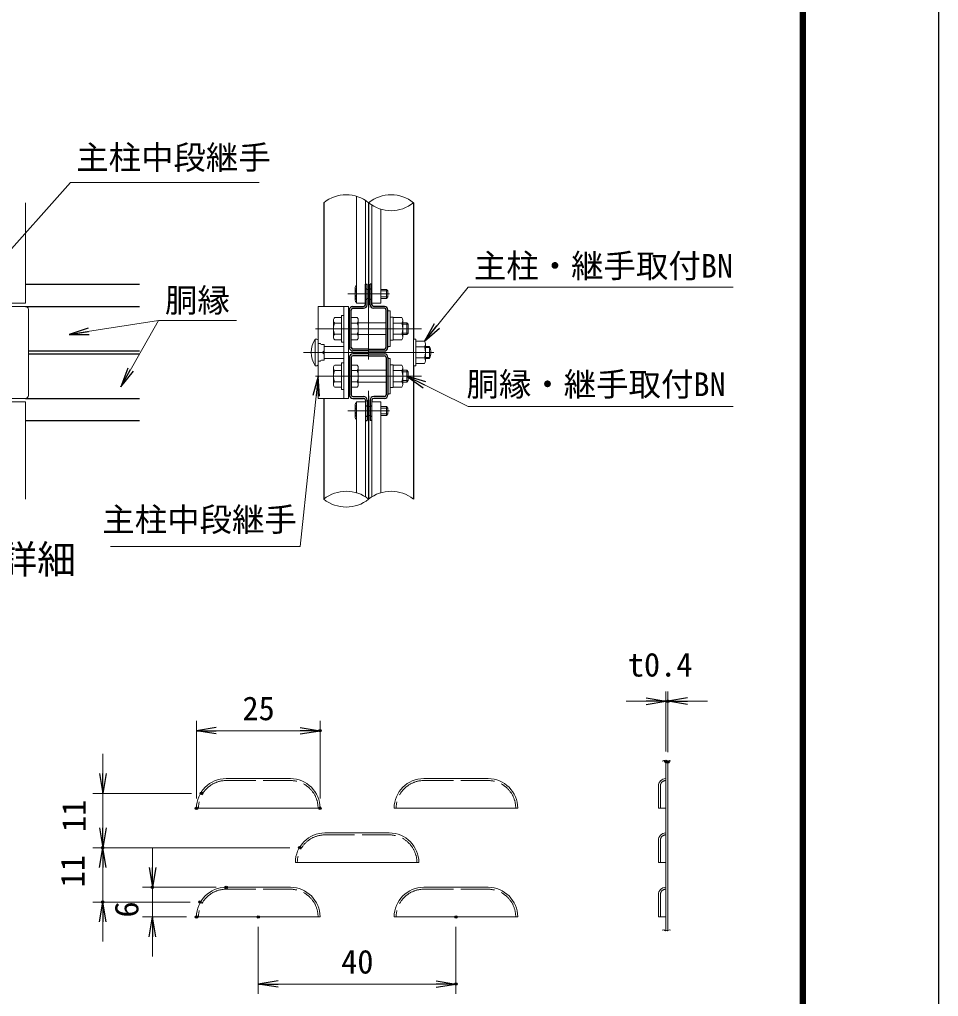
# Model space of a CAD drawing. Units: millimetres, scale not verified, with parts at other scales. Extents: x -4200 to 4200, y -2970 to 2970.
# Drawn here: x 2340 to 4200, y -985 to 993 of the extents above; entities that cross this region are included whole.
import ezdxf
from ezdxf.enums import TextEntityAlignment as Align

# ---------------------------------------------------------------- set-up
doc = ezdxf.new("R2010")
doc.units = ezdxf.units.MM
doc.header["$LTSCALE"] = 10
doc.header["$PDMODE"] = 32
doc.header["$PDSIZE"] = 5
doc.linetypes.add('DASHED', pattern=[7.5, 6, -1.5])
doc.linetypes.add('USER1', pattern=[50.8, 31.75, -6.35, 6.35, -6.35])
for name, color, linetype, lineweight in [('0-2_D-STR1', 1, 'Continuous', 25), ('0-4_D-STR3', 3, 'Continuous', 13), ('0-5_D-BMK', 2, 'USER1', 13), ('0-7_D-STR-DIM', 7, 'Continuous', 13), ('0-8_0', 7, 'Continuous', 25), ('0-A_D-STR2', 7, 'Continuous', 13), ('0-B_D-STR-TXT', 7, 'Continuous', 13), ('0-D_D-TTL-TXT', 7, 'Continuous', 25), ('0-E_D-TTL', 2, 'Continuous', 25)]:
    doc.layers.add(name, color=color, linetype=linetype, lineweight=lineweight)
doc.layers.add('0-9_Defpoints', color=8, linetype='Continuous')
doc.styles.add('ＭＳ ゴシック', font='')
doc.styles.get('ＭＳ ゴシック').set_extended_font_data('MS Gothic')

# ---------------------------------------------------------------- blocks, each defined once
blk = doc.blocks.new('_Open')
at = {"layer": '0-8_0'}
blk.add_line((-10, 1.667), (0, 0), dxfattribs=at)
blk.add_lwpolyline([(-10, -1.667), (0, 0), (-10, 0)], dxfattribs=at)
blk = doc.blocks.new('DARROWS')
at = {"layer": '0-8_0'}
blk.add_line((0, 0), (-9.991, 0), dxfattribs=at)
blk.add_lwpolyline([(-10, -1.667), (0, 0), (-10, 1.667)], dxfattribs=at)

msp = doc.modelspace()

# ---------------------------------------------------------------- linework, layer by layer
at = {"layer": '0-2_D-STR1'}
for p, q in [((2956.01, 621.85), (2956.01, 411.85)), ((3137.51, 621.85), (3137.51, 345.85)), ((2352.31, 456.85), (2583.31, 456.85)), ((3043.76, 415.45), (3043.76, 456.85)), ((3049.76, 415.45), (3049.76, 456.85)), ((3053.36, 456.85), (3049.76, 456.85)), ((3053.36, 415.45), (3053.36, 456.85)), ((3040.16, 447.85), (3043.76, 447.85)), ((3049.76, 447.85), (3053.36, 447.85)), ((3040.16, 426.85), (3043.76, 426.85)), ((3049.76, 426.85), (3053.36, 426.85)), ((2352.31, 411.85), (2583.31, 411.85)), ((3007.76, 329.05), (3007.76, 404.65)), ((3011.36, 329.05), (3011.36, 404.65)), ((3014.96, 411.85), (3036.56, 411.85)), ((3014.96, 408.25), (3036.56, 408.25)), ((3078.56, 411.85), (3056.96, 411.85)), ((3078.56, 408.25), (3056.96, 408.25)), ((3082.16, 329.05), (3082.16, 404.65)), ((3085.76, 329.05), (3085.76, 404.65)), ((2358.31, 321.85), (2583.31, 321.85)), ((3046.76, 325.45), (3014.96, 325.45)), ((3046.76, 321.85), (3014.96, 321.85)), ((3046.76, 325.45), (3078.56, 325.45)), ((3046.76, 321.85), (3078.56, 321.85)), ((2358.31, 315.85), (2583.31, 315.85)), ((3007.76, 308.65), (3007.76, 233.05)), ((3011.36, 308.65), (3011.36, 233.05)), ((3046.76, 315.85), (3014.96, 315.85)), ((3046.76, 312.25), (3014.96, 312.25)), ((3046.76, 315.85), (3078.56, 315.85)), ((3046.76, 312.25), (3078.56, 312.25)), ((3082.16, 308.65), (3082.16, 233.05)), ((3085.76, 308.65), (3085.76, 233.05)), ((3137.51, 291.85), (3137.51, 21.85)), ((2352.33, 225.85), (2583.31, 225.85)), ((2956.01, 225.85), (2956.01, 21.85)), ((3014.96, 229.45), (3036.56, 229.45)), ((3014.96, 225.85), (3036.56, 225.85)), ((3040.16, 222.25), (3040.16, 219.1)), ((3043.76, 222.25), (3043.76, 180.85)), ((3049.76, 222.25), (3049.76, 180.85)), ((3053.36, 222.25), (3053.36, 219.1)), ((3078.56, 229.45), (3056.96, 229.45)), ((3078.56, 225.85), (3056.96, 225.85)), ((3040.16, 210.85), (3043.76, 210.85)), ((3049.76, 210.85), (3053.36, 210.85)), ((2352.31, 180.85), (2583.31, 180.85)), ((3040.16, 189.85), (3043.76, 189.85)), ((3040.16, 180.85), (3043.76, 180.85)), ((3049.76, 189.85), (3053.36, 189.85)), ((3053.36, 180.85), (3049.76, 180.85))]:
    msp.add_line(p, q, dxfattribs=at)
msp.add_lwpolyline([(3040.16, 415.45), (3040.16, 456.85), (3043.76, 456.85)], dxfattribs=at)
for centre, radius, start, end in [((3036.56, 415.45), 3.6, 270, 0), ((3036.56, 415.45), 7.2, 270, 0), ((3056.96, 415.45), 7.2, 180, 270), ((3056.96, 415.45), 3.6, 180, 270), ((3014.96, 404.65), 7.2, 90, 180), ((3014.96, 404.65), 3.6, 90, 180), ((3078.56, 404.65), 7.2, 0, 90), ((3078.56, 404.65), 3.6, 0, 90), ((3014.96, 329.05), 7.2, 180, 270), ((3014.96, 329.05), 3.6, 180, 270), ((3078.56, 329.05), 7.2, 270, 0), ((3078.56, 329.05), 3.6, 270, 0), ((3014.96, 308.65), 7.2, 90, 180), ((3014.96, 308.65), 3.6, 90, 180), ((3078.56, 308.65), 7.2, 0, 90), ((3078.56, 308.65), 3.6, 0, 90), ((3014.96, 233.05), 7.2, 180, 270), ((3014.96, 233.05), 3.6, 180, 270), ((3036.56, 222.25), 7.2, 0, 90), ((3036.56, 222.25), 3.6, 0, 90), ((3056.96, 222.25), 7.2, 90, 180), ((3056.96, 222.25), 3.6, 90, 180), ((3078.56, 233.05), 7.2, 270, 0), ((3078.56, 233.05), 3.6, 270, 0)]:
    msp.add_arc(centre, radius, start, end, dxfattribs=at)
at = {"layer": '0-4_D-STR3'}
for p, q in [((2352.31, 621.85), (2352.31, 418.6)), ((3053.36, 456.85), (3053.36, 462.1)), ((3019.76, 450.34), (3019.76, 424.36)), ((3043.76, 446.35), (3046.16, 446.35)), ((3047.36, 446.35), (3049.76, 446.35)), ((3071.35, 446.35), (3082.76, 446.35)), ((3082.76, 446.35), (3082.76, 428.35)), ((3085.76, 443.35), (3082.76, 446.35)), ((2238.31, 418.6), (2352.31, 418.6)), ((3043.76, 428.35), (3046.16, 428.35)), ((3047.36, 428.35), (3049.76, 428.35)), ((3071.35, 431.35), (3085.76, 431.35)), ((3071.35, 428.35), (3082.76, 428.35)), ((3085.76, 431.35), (3082.76, 428.35)), ((1914.31, 411.85), (2352.31, 411.85)), ((2358.31, 405.85), (2358.31, 231.85)), ((2996.66, 411.85), (2996.66, 225.85)), ((3085.76, 402.85), (3090.56, 402.85)), ((3090.56, 330.85), (3090.56, 402.85)), ((2975.36, 383.74), (2975.36, 349.96)), ((2978.6, 389.35), (2991.86, 389.35)), ((2978.6, 378.13), (2991.86, 378.13)), ((2991.86, 393.85), (2991.86, 339.85)), ((2996.66, 393.85), (2991.86, 393.85)), ((3006.26, 389.35), (3007.76, 389.35)), ((3006.26, 378.1), (3007.76, 378.1)), ((3011.36, 389.35), (3023.66, 389.35)), ((3011.36, 378.1), (3023.66, 378.1)), ((3025.76, 384.18), (3025.76, 349.55)), ((3025.76, 378.85), (3082.16, 378.85)), ((3090.56, 389.95), (3096.56, 389.95)), ((3096.56, 343.75), (3096.56, 389.95)), ((3096.56, 389.35), (3113.96, 389.35)), ((3096.56, 378.1), (3113.96, 378.1)), ((3116.06, 384.18), (3116.06, 349.55)), ((3123.86, 378.85), (3116.06, 378.85)), ((3116.06, 375.85), (3126.86, 375.85)), ((3123.86, 378.85), (3126.86, 375.85)), ((3126.86, 375.85), (3126.86, 357.85)), ((3116.06, 357.85), (3126.86, 357.85)), ((2938.31, 345.85), (2938.31, 291.85)), ((2938.31, 345.85), (2941.61, 345.85)), ((2944.91, 336.67), (2949.41, 336.67)), ((2978.6, 355.58), (2991.86, 355.58)), ((2978.6, 344.35), (2991.86, 344.35)), ((2996.66, 339.85), (2991.86, 339.85)), ((3006.26, 355.6), (3007.76, 355.6)), ((3006.26, 344.35), (3007.76, 344.35)), ((3011.36, 355.6), (3023.66, 355.6)), ((3011.36, 344.35), (3023.66, 344.35)), ((3025.76, 354.85), (3082.16, 354.85)), ((3090.56, 343.75), (3096.56, 343.75)), ((3096.56, 355.6), (3113.96, 355.6)), ((3096.56, 344.35), (3113.96, 344.35)), ((3123.86, 354.85), (3116.06, 354.85)), ((3137.51, 345.85), (3137.51, 291.85)), ((3142.31, 341.35), (3159.71, 341.35)), ((3161.81, 336.18), (3161.81, 301.55)), ((2953.16, 318.85), (2944.91, 318.85)), ((2956.91, 334.81), (2951.27, 334.81)), ((2956.91, 334.81), (2956.91, 302.9)), ((2956.91, 330.85), (2996.66, 330.85)), ((3006.26, 330.85), (3007.76, 330.85)), ((3085.76, 330.85), (3090.56, 330.85)), ((3142.31, 330.1), (3159.71, 330.1)), ((3161.81, 330.85), (3169.91, 330.85)), ((3161.81, 328.82), (3170.88, 328.82)), ((3169.91, 330.85), (3169.91, 306.85)), ((2944.91, 301.03), (2949.41, 301.03)), ((2956.91, 302.9), (2951.27, 302.9)), ((2956.91, 306.85), (2996.66, 306.85)), ((2991.86, 297.85), (2991.86, 243.85)), ((2996.66, 297.85), (2991.86, 297.85)), ((3006.26, 306.85), (3007.76, 306.85)), ((3085.76, 306.85), (3090.56, 306.85)), ((3090.56, 234.85), (3090.56, 306.85)), ((3142.31, 307.6), (3159.71, 307.6)), ((3161.81, 308.88), (3170.88, 308.88)), ((3161.81, 306.85), (3169.91, 306.85)), ((2938.31, 291.85), (2941.61, 291.85)), ((2975.36, 287.74), (2975.36, 253.96)), ((2978.6, 293.35), (2991.86, 293.35)), ((2978.6, 282.13), (2991.86, 282.13)), ((3006.26, 293.35), (3007.76, 293.35)), ((3006.26, 282.1), (3007.76, 282.1)), ((3011.36, 293.35), (3023.66, 293.35)), ((3011.36, 282.1), (3023.66, 282.1)), ((3025.76, 288.18), (3025.76, 253.55)), ((3025.76, 282.85), (3082.16, 282.85)), ((3090.56, 293.95), (3096.56, 293.95)), ((3096.56, 247.75), (3096.56, 293.95)), ((3096.56, 293.35), (3113.96, 293.35)), ((3096.56, 282.1), (3113.96, 282.1)), ((3116.06, 288.18), (3116.06, 253.55)), ((3123.86, 282.85), (3116.06, 282.85)), ((3116.06, 279.85), (3126.86, 279.85)), ((3123.86, 282.85), (3126.86, 279.85)), ((3126.86, 279.85), (3126.86, 261.85)), ((3142.31, 291.85), (3137.51, 291.85)), ((3142.31, 296.35), (3159.71, 296.35)), ((2978.6, 259.58), (2991.86, 259.58)), ((3006.26, 259.6), (3007.76, 259.6)), ((3011.36, 259.6), (3023.66, 259.6)), ((3025.76, 258.85), (3082.16, 258.85)), ((3096.56, 259.6), (3113.96, 259.6)), ((3116.06, 261.85), (3126.86, 261.85)), ((3123.86, 258.85), (3116.06, 258.85)), ((2978.6, 248.35), (2991.86, 248.35)), ((2996.66, 243.85), (2991.86, 243.85)), ((3006.26, 248.35), (3007.76, 248.35)), ((3011.36, 248.35), (3023.66, 248.35)), ((3090.56, 247.75), (3096.56, 247.75)), ((3096.56, 248.35), (3113.96, 248.35)), ((1914.31, 225.85), (2352.31, 225.85)), ((2238.31, 219.1), (2352.31, 219.1)), ((2352.31, 219.1), (2352.31, 21.85)), ((3085.76, 234.85), (3090.56, 234.85)), ((3019.76, 213.34), (3019.76, 187.36)), ((3043.76, 209.35), (3046.16, 209.35)), ((3047.36, 209.35), (3049.76, 209.35)), ((3071.35, 209.35), (3082.76, 209.35)), ((3082.76, 209.35), (3082.76, 191.35)), ((3085.76, 206.35), (3082.76, 209.35)), ((3043.76, 191.35), (3046.16, 191.35)), ((3047.36, 191.35), (3049.76, 191.35)), ((3071.35, 194.35), (3085.76, 194.35)), ((3071.35, 191.35), (3082.76, 191.35)), ((3085.76, 194.35), (3082.76, 191.35))]:
    msp.add_line(p, q, dxfattribs=at)
at = {"layer": '0-4_D-STR3', "linetype": 'DASHED'}
for p, q in [((2758.4, -547.73), (2888.4, -547.73)), ((3158.4, -547.73), (3288.4, -547.73)), ((3637.12, -558.61), (3637.12, -603.73)), ((2958.4, -657.73), (3088.4, -657.73)), ((3637.12, -668.61), (3637.12, -713.73)), ((2758.4, -767.73), (2888.4, -767.73)), ((3158.4, -767.73), (3288.4, -767.73)), ((3637.12, -778.61), (3637.12, -823.73))]:
    msp.add_line(p, q, dxfattribs=at)
at = {"layer": '0-4_D-STR3'}
for points in [[(3040.16, 626.61), (3040.16, 418.6), (3022.17, 418.6), (3022.17, 634.87)], [(3053.36, 617.09), (3053.36, 418.6), (3071.35, 418.6), (3071.35, 608.83)], [(3071.35, 443.35), (3085.76, 443.35), (3085.76, 431.35)], [(3123.86, 378.85), (3123.86, 354.85), (3126.86, 357.85)], [(3142.31, 291.85), (3142.31, 345.85), (3137.51, 345.85)], [(2956.91, 322.03), (2953.16, 318.85), (2956.91, 315.67)], [(3123.86, 282.85), (3123.86, 258.85), (3126.86, 261.85)], [(3022.17, 34.87), (3022.17, 219.1), (3040.16, 219.1), (3040.16, 26.61)], [(3071.35, 34.87), (3071.35, 219.1), (3053.36, 219.1), (3053.36, 26.61)], [(3071.35, 206.35), (3085.76, 206.35), (3085.76, 194.35)]]:
    msp.add_lwpolyline(points, dxfattribs=at)
msp.add_lwpolyline([(3006.26, 411.85), (2944.91, 411.85), (2944.91, 225.85), (3006.26, 225.85)], close=True, dxfattribs=at)
for centre, radius, start, end in [((3024.68, 450.34), 4.92, 120.65597, 239.34403), ((3036.49, 437.35), 16.73, 148.86338, 211.13662), ((3024.68, 424.36), 4.92, 120.65597, 239.34403), ((2352.31, 405.85), 6, 0, 90), ((2981.84, 383.74), 6.48, 120, 240), ((2996.6, 366.85), 21.24, 147.93138, 212.06862), ((3017.23, 383.73), 8.55, 318.83491, 41.16509), ((2994.58, 366.85), 31.18, 338.85295, 21.14705), ((3107.53, 383.73), 8.55, 318.83491, 41.16509), ((3084.88, 366.85), 31.18, 338.85295, 21.14705), ((2981.14, 318.85), 50.63, 147.77316, 212.22684), ((2941.61, 342.55), 3.3, 0, 90), ((2951.27, 336.67), 1.86, 180, 270), ((2981.84, 349.96), 6.48, 120, 240), ((3017.22, 349.98), 8.55, 318.86505, 41.13495), ((3107.52, 349.98), 8.55, 318.86505, 41.13495), ((3153.28, 335.73), 8.55, 318.83491, 41.16509), ((3130.63, 318.85), 31.18, 338.85295, 21.14705), ((3147.41, 318.85), 25.5, 331.92751, 28.07249), ((2951.27, 301.03), 1.86, 90, 180), ((3153.27, 301.98), 8.55, 318.86505, 41.13495), ((2941.61, 295.15), 3.3, 270, 0), ((2981.84, 287.74), 6.48, 120, 240), ((2996.6, 270.85), 21.24, 147.93138, 212.06862), ((3017.23, 287.73), 8.55, 318.83491, 41.16509), ((2994.58, 270.85), 31.18, 338.85295, 21.14705), ((3107.53, 287.73), 8.55, 318.83491, 41.16509), ((3084.88, 270.85), 31.18, 338.85295, 21.14705), ((2981.84, 253.96), 6.48, 120, 240), ((3017.22, 253.98), 8.55, 318.86505, 41.13495), ((3107.52, 253.98), 8.55, 318.86505, 41.13495), ((2352.31, 231.85), 6, 270, 0), ((3024.68, 213.34), 4.92, 120.65597, 239.34403), ((3036.49, 200.35), 16.73, 148.86338, 211.13662), ((3024.68, 187.36), 4.92, 120.65597, 239.34403)]:
    msp.add_arc(centre, radius, start, end, dxfattribs=at)
at = {"layer": '0-4_D-STR3', "linetype": 'DASHED'}
for centre, radius, start, end in [((2758.4, -603.73), 56, 90, 180), ((2888.4, -603.73), 56, 0, 90), ((3158.4, -603.73), 56, 90, 180), ((3288.4, -603.73), 56, 0, 90), ((3648.12, -558.61), 11, 90, 180), ((2958.4, -713.73), 56, 90, 180), ((3088.4, -713.73), 56, 0, 90), ((3648.12, -668.61), 11, 90, 180), ((2758.4, -823.73), 56, 90, 180), ((2888.4, -823.73), 56, 0, 90), ((3158.4, -823.73), 56, 90, 180), ((3288.4, -823.73), 56, 0, 90), ((3648.12, -778.61), 11, 90, 180)]:
    msp.add_arc(centre, radius, start, end, dxfattribs=at)
at = {"layer": '0-5_D-BMK'}
for p, q in [((3046.76, 621.85), (3046.76, 21.85)), ((3004.45, 437.35), (3089.07, 437.35)), ((2939.51, 366.85), (3154.01, 366.85)), ((2914.79, 318.85), (3178.73, 318.85)), ((3063.71, 321.85), (3029.81, 321.85)), ((2939.51, 270.85), (3154.01, 270.85)), ((3004.45, 200.35), (3089.07, 200.35))]:
    msp.add_line(p, q, dxfattribs=at)
at = {"layer": '0-7_D-STR-DIM'}
for p, q in [((3648.12, -489.02), (3648.12, -367.12)), ((3652.12, -490.25), (3652.12, -367.12)), ((3608.12, -387.12), (3568.12, -387.12)), ((3648.12, -387.12), (3652.12, -387.12)), ((3692.12, -387.12), (3732.12, -387.12)), ((2698.4, -583.73), (2698.4, -426.79)), ((2948.4, -583.73), (2948.4, -426.79)), ((2738.4, -446.79), (2908.4, -446.79)), ((2508.71, -533.73), (2508.71, -493.73)), ((2688.47, -573.73), (2488.71, -573.73)), ((2508.71, -573.73), (2508.71, -683.73)), ((2508.71, -643.73), (2508.71, -603.73)), ((2887.29, -683.73), (2488.71, -683.73)), ((2887.29, -683.73), (2488.71, -683.73)), ((2508.71, -683.73), (2508.71, -793.73)), ((2609.11, -723.73), (2609.11, -683.73)), ((2508.71, -723.73), (2508.71, -763.73)), ((2738.4, -763.73), (2589.11, -763.73)), ((2609.11, -823.73), (2609.11, -763.73)), ((2685.63, -793.73), (2488.71, -793.73)), ((2678.4, -823.73), (2589.11, -823.73)), ((2508.71, -833.73), (2508.71, -873.73)), ((2823.4, -843.73), (2823.4, -979.57)), ((3223.4, -843.73), (3223.4, -979.57)), ((2609.11, -863.73), (2609.11, -903.73)), ((2863.4, -959.57), (3183.4, -959.57))]:
    msp.add_line(p, q, dxfattribs=at)
for points in [[(3640.41, -508.36), (3644.04, -507.36), (3647.34, -509.17), (3652.86, -508.14), (3650.78, -509.44), (3655.75, -507.36), (3657.69, -508.14)], [(3640.41, -850.79), (3644.04, -849.79), (3647.34, -851.6), (3652.86, -850.57), (3650.78, -851.86), (3655.75, -849.79), (3657.69, -850.57)]]:
    msp.add_lwpolyline(points, dxfattribs=at)
for centre, start, end in [((3001.39, 565.87), 50.97549, 129.02451), ((3092.14, 565.87), 50.97549, 129.02451), ((3092.14, 677.83), 230.97549, 309.02451), ((3001.39, -34.13), 50.97549, 129.02451), ((3001.39, 77.83), 230.97549, 309.02451), ((3092.14, -34.13), 50.97549, 129.02451)]:
    msp.add_arc(centre, 72.06, start, end, dxfattribs=at)
at = {"layer": '0-9_Defpoints'}
for p in [(3652.12, -387.12), (2948.4, -446.79), (3648.12, -509.02), (3652.12, -510.25), (2708.47, -573.73), (2698.4, -603.73), (2948.4, -603.73), (2508.71, -683.73), (2907.29, -683.73), (2609.11, -763.73), (2758.4, -763.73), (2508.71, -793.73), (2705.63, -793.73), (2698.4, -823.73), (2823.4, -823.73), (3223.4, -823.73), (3223.4, -959.57)]:
    msp.add_point(p, dxfattribs=at)
at = {"layer": '0-A_D-STR2'}
for p, q in [((3046.16, 622.33), (3046.16, 409.6)), ((3047.36, 622.33), (3047.36, 409.6)), ((3046.16, 409.6), (3047.36, 409.6)), ((3046.16, 231.1), (3046.16, 22.33)), ((3047.36, 231.1), (3046.16, 231.1)), ((3047.36, 231.1), (3047.36, 22.33)), ((3648.12, -508.74), (3648.12, -851.17)), ((3652.12, -508.74), (3652.12, -851.17)), ((2758.4, -543.73), (2888.4, -543.73)), ((3158.4, -543.73), (3288.4, -543.73)), ((3633.12, -558.61), (3633.12, -603.73)), ((2698.4, -603.73), (2948.4, -603.73)), ((3098.4, -603.73), (3348.4, -603.73)), ((3648.12, -603.73), (3633.12, -603.73)), ((2958.4, -653.73), (3088.4, -653.73)), ((3633.12, -668.61), (3633.12, -713.73)), ((2898.4, -713.73), (3148.4, -713.73)), ((3648.12, -713.73), (3633.12, -713.73)), ((2758.4, -763.73), (2888.4, -763.73)), ((3158.4, -763.73), (3288.4, -763.73)), ((3633.12, -778.61), (3633.12, -823.73)), ((2698.4, -823.73), (2948.4, -823.73)), ((3098.4, -823.73), (3348.4, -823.73)), ((3648.12, -823.73), (3633.12, -823.73))]:
    msp.add_line(p, q, dxfattribs=at)
for centre, radius, start, end in [((2758.4, -603.73), 60, 90, 180), ((2888.4, -603.73), 60, 0, 90), ((3158.4, -603.73), 60, 90, 180), ((3288.4, -603.73), 60, 0, 90), ((3648.12, -558.61), 15, 90, 180), ((2958.4, -713.73), 60, 90, 180), ((3088.4, -713.73), 60, 0, 90), ((3648.12, -668.61), 15, 90, 180), ((2758.4, -823.73), 60, 90, 180), ((2888.4, -823.73), 60, 0, 90), ((3158.4, -823.73), 60, 90, 180), ((3288.4, -823.73), 60, 0, 90), ((3648.12, -778.61), 15, 90, 180)]:
    msp.add_arc(centre, radius, start, end, dxfattribs=at)
at = {"layer": '0-B_D-STR-TXT'}
for p, q in [((2443.47, 662.92), (2163.24, 348.4)), ((2443.47, 662.92), (2825.26, 662.92)), ((3248.15, 450.8), (3160.97, 342.91)), ((3248.15, 450.8), (3784.29, 450.8)), ((2621.56, 383.7), (2442.5, 355.64)), ((2621.56, 383.7), (2546.36, 250.99)), ((2621.56, 383.7), (2779.45, 383.7)), ((2908.12, -73.86), (2944.7, 268.86)), ((3248.15, 209.67), (3125.65, 269.97)), ((3248.15, 209.67), (3784.29, 209.67)), ((2524.62, -73.86), (2908.12, -73.86))]:
    msp.add_line(p, q, dxfattribs=at)
at = {"layer": '0-E_D-TTL'}
for points in [[(-4200.19, 2970.1), (4199.81, 2970.1), (4199.81, -2969.9), (-4200.19, -2969.9)], [(-3930.19, 2750.1), (3929.81, 2750.1), (3929.81, -2749.9), (-3930.19, -2749.9)], [(-3927.69, 2747.6), (3927.31, 2747.6), (3927.31, -2747.4), (-3927.69, -2747.4)], [(-3925.19, 2745.1), (3924.81, 2745.1), (3924.81, -2744.9), (-3925.19, -2744.9)], [(-3922.69, 2742.6), (3922.31, 2742.6), (3922.31, -2742.4), (-3922.69, -2742.4)], [(-3920.19, 2740.1), (3919.81, 2740.1), (3919.81, -2739.9), (-3920.19, -2739.9)]]:
    msp.add_lwpolyline(points, close=True, dxfattribs=at)

# ---------------------------------------------------------------- block references
at = {"layer": '0-7_D-STR-DIM', "xscale": 4, "yscale": 4}
for p in [(3648.12, -387.12), (2948.4, -446.79), (3223.4, -959.57)]:
    msp.add_blockref('_Open', p, dxfattribs=at)
for p, rotation in [((3652.12, -387.12), 180), ((2698.4, -446.79), 180), ((2508.71, -573.73), 270), ((2508.71, -683.73), 270), ((2508.71, -683.73), 90), ((2609.11, -763.73), 270), ((2508.71, -793.73), 90), ((2609.11, -823.73), 90), ((2823.4, -959.57), 180)]:
    msp.add_blockref('_Open', p, dxfattribs=dict(at, rotation=rotation))
at = {"layer": '0-B_D-STR-TXT', "xscale": 4, "yscale": 4}
for p, rotation in [((3159.71, 341.35), 231.06205), ((2440.53, 355.33), 188.90564), ((2545.38, 249.25), 240.46398), ((2944.91, 270.85), 83.90748), ((3123.86, 270.85), 153.79185)]:
    msp.add_blockref('DARROWS', p, dxfattribs=dict(at, rotation=rotation))

# ---------------------------------------------------------------- texts
at = {"layer": '0-7_D-STR-DIM', "style": 'ＭＳ ゴシック'}
for s, p in [('t0.4', (3571.18, -351.6)), ('25', (2791.3, -440.04)), ('40', (2991.15, -952.82))]:
    msp.add_text(s, height=48.09, dxfattribs=at).set_placement(p, align=Align.BOTTOM_LEFT)
for s, p in [('11', (2488.83, -651.85)), ('11', (2486.24, -763.91)), ('6', (2595.32, -824.96))]:
    msp.add_text(s, height=48.09, rotation=90, dxfattribs=at).set_placement(p, align=Align.BOTTOM_LEFT)
at = {"layer": '0-B_D-STR-TXT', "style": 'ＭＳ ゴシック'}
for s, p in [('主柱中段継手', (2455.02, 675.02)), ('主柱・継手取付BN', (3259.7, 455.67)), ('胴縁', (2634.61, 385.97)), ('胴縁・継手取付BN', (3244.67, 215.99)), ('主柱中段継手', (2507.85, -57.83))]:
    msp.add_text(s, height=48.09, dxfattribs=at).set_placement(p, align=Align.BOTTOM_LEFT)
at = {"layer": '0-D_D-TTL-TXT', "style": 'ＭＳ ゴシック'}
msp.add_text('主柱中段取付詳細', height=57.7, dxfattribs=at).set_placement((1825.03, -146.21), align=Align.BOTTOM_LEFT)

doc.saveas('drawing.dxf')
